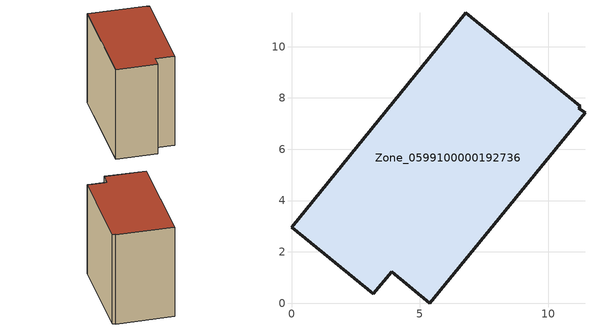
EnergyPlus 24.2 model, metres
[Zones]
Zone_0599100000192736
 floor ground (C_G): 11.19,7.59 11.44,7.42 5.38,0 3.9,1.22 3.19,0.36 0,2.97 6.8,11.32 11.25,7.67 z0
 wall outside (C_F): 6.8,11.32 0,2.97 3.19,0.36 3.9,1.22 5.38,0 11.44,7.42 11.19,7.59 11.25,7.67 6.8,11.32 z0:9.74
 roof outside (C_R): 11.19,7.59 11.25,7.67 6.8,11.32 0,2.97 3.19,0.36 3.9,1.22 5.38,0 11.44,7.42 z9.74
[BUILDING]
Pand.0599100000192736: North Axis=0; Terrain=City; Loads Convergence Tolerance Value=0.04; Temperature Convergence Tolerance Value=0.4; Solar Distribution=FullExterior; Maximum Number of Warmup Days=25; Minimum Number of Warmup Days=1
[Site:Location]
Rotterdam.The.Hague.AP_ZH_NLD Design_Conditions: Latitude=51.96; Longitude=4.45; Time Zone=1; Elevation=-4.5
[SITE:GROUNDTEMPERATURE:BUILDINGSURFACE]
18, 18, 18, 18, 18, 18, 18, 18, 18, 18, 18, 18
[MATERIAL] Thermal Absorptance=0.9; Solar Absorptance=0.7; Visible Absorptance=0.7
Name | Roughness | Thickness | Conductivity | Density | Specific Heat
G.TI.1946 | MediumSmooth | 0.15 | 1 | 540 | 1210
F.TI.1946 | Rough | 0.3 | 0.857143 | 1920 | 840
R.TI.1946 | MediumRough | 0.2 | 0.1 | 1500 | 1000
[CONSTRUCTION]
C_G: G.TI.1946
C_F: F.TI.1946
C_R: R.TI.1946
[ZONE]
Zone_0599100000192736: Type=1; Multiplier=1; Ceiling Height=Autocalculate; Volume=Autocalculate; Floor Area=autocalculate; Part of Total Floor Area=Yes
[ZONEINFILTRATION:DESIGNFLOWRATE]
Infil_Zone_0599100000192736: Zone or ZoneList or Space or SpaceList=Zone_0599100000192736; Schedule=AlwaysOn; Design Flow Rate Calculation Method=Flow/Area; Flow Rate per Floor Area=0.003; Constant Term Coefficient=1; Temperature Term Coefficient=0; Velocity Term Coefficient=0; Velocity Squared Term Coefficient=0
[HVACTEMPLATE:ZONE:IDEALLOADSAIRSYSTEM]
Zone_0599100000192736: Maximum Heating Supply Air Temperature=50; Minimum Cooling Supply Air Temperature=13; Maximum Heating Supply Air Humidity Ratio=0.0156; Minimum Cooling Supply Air Humidity Ratio=0.0077; Heating Limit=NoLimit; Cooling Limit=NoLimit; Dehumidification Control Type=ConstantSensibleHeatRatio; Cooling Sensible Heat Ratio=0.7; Dehumidification Setpoint=60; Humidification Control Type=None; Humidification Setpoint=30; Outdoor Air Method=None; Outdoor Air Flow Rate per Person=0.00944; Outdoor Air Flow Rate per Zone Floor Area=0; Outdoor Air Flow Rate per Zone=0; Demand Controlled Ventilation Type=None; Outdoor Air Economizer Type=NoEconomizer; Heat Recovery Type=None; Sensible Heat Recovery Effectiveness=0.7; Latent Heat Recovery Effectiveness=0.65
[ZONECONTROL:THERMOSTAT]
ThermostatControl_Zone_0599100000192736: Zone or ZoneList=Zone_0599100000192736; Control Type Schedule=DualSetpointControlType; Control 1=Thermostat_Zone_0599100000192736; Temperature Difference Between Cutout And Setpoint=0
[THERMOSTATSETPOINT:DUALSETPOINT]
Thermostat_Zone_0599100000192736: Heating Setpoint Temperature Schedule=HeatingSetpoint_Zone_0599100000192736; Cooling Setpoint Temperature Schedule=CoolingSetpoint_Zone_0599100000192736
[SCHEDULE:COMPACT]
HeatingSetpoint_Zone_0599100000192736: Through: 12/31, For: AllDays, Until: 24:00, 21
CoolingSetpoint_Zone_0599100000192736: Through: 12/31, For: AllDays, Until: 24:00, 24
DualSetpointControlType: Through: 12/31, For: AllDays, Until: 24:00, 4
AlwaysOn: Through: 12/31, For: AllDays, Until: 24:00, 1
